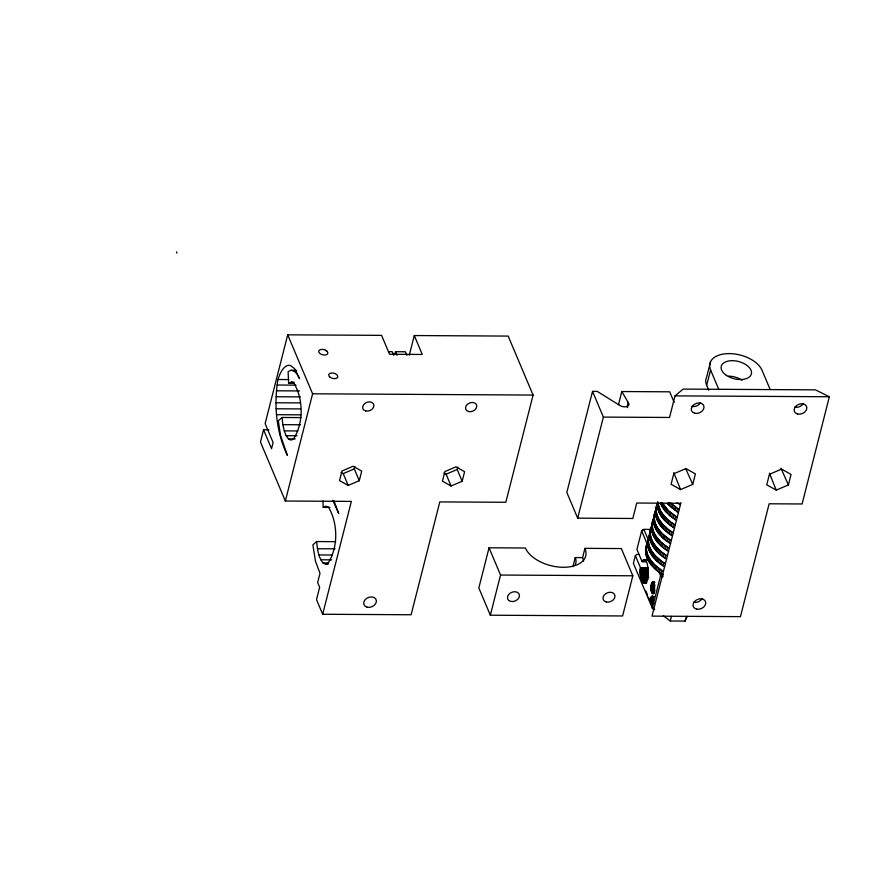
<?xml version="1.0" encoding="UTF-8"?>
<svg xmlns="http://www.w3.org/2000/svg" width="873" height="873" viewBox="0 0 873 873"><rect width="100%" height="100%" fill="white"/><g stroke="black" fill="none" stroke-linecap="round" stroke-linejoin="round"><path stroke-width="1.31" d="M650.811 587.976C655.383 566.108 655.59 609.038 650.811 587.976L654.619 587.998M301.087 417.6L282.034 417.49L278.291 420.808L280.528 435.409L287.381 455.368C276.108 431.884 273.784 404.996 277.941 379.504A46.793 15.267 -89.7 0 1 290.753 365.678L294.605 368.69L299.548 378.642L296.951 373.851L294.059 371.025L291.015 370.294L288.134 371.625L288.603 383.291L294.048 383.323M650.745 600.024C653.888 585.63 653.833 614.254 650.745 600.024L653.19 600.035M662.683 574.478C651.498 568.334 640.629 554.639 647.973 541.598M663.469 571.389C654.27 565.813 643.881 555.741 647.013 543.912M649.938 533.872C642.593 546.913 653.462 560.608 664.648 566.763M665.433 563.663C656.234 558.087 645.845 548.015 648.977 536.197M652.524 525.033C644.056 538.106 654.957 552.805 666.612 559.036M667.398 555.948C658.198 550.361 647.81 540.289 650.942 528.471M654.488 517.307C646.02 530.38 656.922 545.079 668.576 551.31M669.362 548.222C660.163 542.635 649.774 532.563 652.906 520.745M655.819 510.694C648.486 523.745 659.355 537.441 670.54 543.584M671.326 540.496C662.127 534.909 651.738 524.848 654.87 513.018M657.784 502.968C650.45 516.019 661.319 529.715 672.505 535.858M673.29 532.77C664.091 527.183 653.702 517.122 656.834 505.292M657.696 501.866C655.699 513.357 665.553 522.665 674.469 528.132M335.669 541.664L316.615 541.555L312.872 544.872L315.48 561.252L320.009 573.299L317.652 582.575L319.649 587.289L316.506 599.653L322.672 614.254L411.118 614.756L439.806 501.91L505.827 502.281L533.087 395.065L508.173 336.083L414.282 335.548L422.27 354.46L389.576 354.274L381.588 335.363L287.697 334.828L265.119 423.623L273.107 442.535L271.536 448.711L263.559 429.8L268.993 429.832M263.559 429.8L260.449 442.011L285.351 501.026L351.361 501.397L322.672 614.254M285.351 501.026L312.61 393.799L287.697 334.828M359.283 480.685L361.717 471.104L353.074 466.258L341.987 470.994L339.553 480.565L348.196 485.421L359.283 480.685L354.296 468.888L354.907 466.498M394.825 354.351L395.491 351.71L405.41 351.775L406.905 355.322M409.306 355.136L414.282 335.548M462.166 481.274L464.6 471.693L455.957 466.848L444.87 471.573L442.436 481.154L451.09 485.999L462.166 481.274L457.19 469.478L457.79 467.077M489.044 547.797L478.83 587.966L490.331 615.214L622.613 615.967L632.827 575.798L621.325 548.56L584.943 548.353A31.493 18.017 14.3 0 1 563.249 567.286A31.493 18.017 14.3 0 1 525.415 548.004L489.044 547.797L500.545 575.045L490.331 615.214M674.174 402.431L669.689 391.813L621.816 391.541L628.167 402.431A5.827 3.339 14.3 0 1 627.283 406.392A5.827 3.339 14.3 0 1 620.387 405.792L597.263 391.399L592.527 391.377L566.828 492.448L577.686 518.169L632.805 518.475L636.733 503.034L680.7 503.285M577.686 518.169L603.385 417.087L592.527 391.377M572.917 566.686L575.242 557.574L582.586 557.618A31.493 18.017 14.3 0 1 583.59 561.35M618.488 404.646L621.816 391.541M582.586 557.618L584.943 548.353M628.167 402.431L627.076 406.72A5.827 3.339 14.3 0 1 627.654 407.636M680.885 502.903L652.011 616.131L740.457 616.644L769.146 503.786L802.091 503.972L829.35 396.757L815.437 389.849L683.155 389.096L675.025 395.873L669.526 417.469L603.385 417.087M639.385 554.464L636.701 554.453L635.358 555.621L633.394 563.347L652.327 608.165L653.779 609.714L654.663 609.354L652.327 608.165L660.577 575.722L659.006 571.979M645.704 549.444L646.489 546.356M645.911 548.211L647.439 542.744M647.668 541.718L648.453 538.63M647.875 540.485L649.403 535.018M649.632 533.992L650.418 530.904M651.367 527.292L649.839 532.759M651.596 526.266L652.382 523.178M651.804 525.033L653.331 519.566M653.561 518.54L654.346 515.452M653.768 517.318L655.296 511.84M655.525 510.814L656.31 507.726M655.732 509.592L657.26 504.114M645.594 550.699L646.38 547.611M648.344 539.885L646.653 545.832M648.617 538.106L650.309 532.159M652.273 524.433L651.116 529.234L651.738 528.121M652.546 522.654L654.237 516.707M656.201 508.981L654.51 514.928M657.26 505.031L657.904 502.291M645.594 551.965L646.38 548.877M647.559 544.25L648.344 541.151M649.523 536.524L650.309 533.425M651.487 528.798L652.273 525.71M653.451 521.072L654.237 517.984M655.416 513.346L656.201 510.258M657.38 505.62L658.166 502.532C658.94 512.582 667.212 520.035 675.255 525.044M645.704 553.264L646.489 550.165M647.668 545.538L648.453 542.439M649.632 537.812L650.418 534.723M651.596 530.086L652.382 526.997M653.561 522.36L654.346 519.271M655.525 514.634L656.31 511.545M657.489 506.907L658.275 503.819M645.922 554.562L646.707 551.474M647.886 546.836L648.672 543.748M649.85 539.11L650.636 536.022M651.815 531.384L652.6 528.296M653.779 523.658L654.564 520.57M655.743 515.932L656.529 512.844M657.707 508.217L658.493 505.118M646.238 555.872L647.024 552.784M648.202 548.146L648.988 545.058M650.167 540.42L650.952 537.332M652.131 532.694L652.917 529.605M654.095 524.979L654.881 521.879M656.06 517.253L656.845 514.164M658.024 509.526L658.809 506.438M646.675 557.192L647.46 554.104M648.639 549.466L649.425 546.378M650.603 541.74L651.389 538.652M652.567 534.014L653.353 530.926M654.532 526.288L655.317 523.2M656.496 518.573L657.282 515.474M658.46 510.847L659.246 507.748M647.209 558.513L647.995 555.424M649.163 550.787L649.949 547.698M651.127 543.061L651.913 539.972M653.091 535.335L653.877 532.246M655.056 527.619L655.841 524.52M657.02 519.893L657.805 516.794M658.984 512.167L659.77 509.079M676.433 520.406L670.137 515.921L665.128 510.978L660.948 504.441L661.472 502.379M647.842 559.833L648.628 556.745M649.807 552.107L650.592 549.019M651.771 544.381L652.557 541.293M653.735 536.655L654.521 533.567M655.699 528.94L656.485 525.841M657.664 521.214L658.449 518.125M659.628 513.488L660.414 510.399M661.592 505.762L662.378 502.673L668.249 510.41L677.219 517.318M648.574 561.153L649.359 558.065M650.538 553.427L651.323 550.339M652.502 545.701L653.288 542.613M654.466 537.975L655.252 534.887M656.431 530.249L657.216 527.161M658.395 522.523L659.18 519.435M660.359 514.808L661.145 511.709M662.323 507.082L663.109 503.994M649.414 562.463L650.199 559.375M651.378 554.737L652.164 551.649M653.342 547.011L654.128 543.923M655.307 539.285L656.092 536.197M657.271 531.559L658.056 528.471M659.235 523.844L660.021 520.745M661.199 516.118L661.985 513.029M663.164 508.392L663.949 505.303M650.352 563.762L651.138 560.673M652.317 556.036L653.102 552.947M654.281 548.309L655.066 545.221M656.245 540.594L657.031 537.495M658.209 532.868L658.995 529.78M660.163 525.142L660.948 522.054M662.127 517.416L662.913 514.328M664.091 509.69L664.877 506.602M651.378 565.049L652.164 561.961M653.342 557.323L654.128 554.235M655.307 549.597L656.092 546.509M657.271 541.882L658.056 538.783M659.235 534.156L660.021 531.057M661.199 526.43L661.985 523.342M663.164 518.704L663.949 515.616M665.128 510.978L665.913 507.89M652.502 566.326L653.288 563.227M654.466 558.6L655.252 555.512M656.431 550.874L657.216 547.786M658.395 543.148L659.18 540.06M660.359 535.422L661.145 532.334M662.323 527.696L663.109 524.608M664.288 519.97L665.073 516.881M666.252 512.244L667.037 509.155M678.397 512.68L668.216 504.518L668.74 502.466M653.713 567.57L654.499 564.482M655.678 559.844L656.463 556.756M657.642 552.118L658.428 549.03M659.606 544.403L660.392 541.304M661.57 536.677L662.356 533.578M663.535 528.951L664.32 525.862M665.499 521.225L666.285 518.136M667.463 513.499L668.249 510.41M669.427 505.773L670.213 502.684L679.183 509.592M655.012 568.803L655.798 565.704M656.976 561.077L657.762 557.989M658.94 553.351L659.726 550.263M660.905 545.625L661.69 542.537M662.869 537.899L663.655 534.811M664.833 530.173L665.619 527.085M666.797 522.447L667.583 519.359M668.762 514.721L669.547 511.633M670.726 507.006L671.512 503.907M656.387 570.004L657.173 566.915M658.351 562.277L659.137 559.189M660.315 554.551L661.101 551.463M662.28 546.825L663.065 543.737M664.244 539.099L665.03 536.011M666.208 531.373L666.994 528.285M668.172 523.647L668.958 520.559M670.137 515.921L670.922 512.833M672.101 508.206L672.887 505.107M710.546 361.728L706.617 377.18A27.216 15.572 14.3 0 0 706.661 385.419L708.69 390.231M657.849 571.171L658.635 568.083M659.813 563.445L660.599 560.357M661.778 555.719L662.563 552.631M663.742 547.993L664.528 544.905M665.706 540.278L666.492 537.179M667.67 532.552L668.456 529.453M669.635 524.826L670.42 521.738M671.599 517.1L672.385 514.011M673.563 509.374L674.349 506.285M706.661 385.419L710.589 369.966A27.216 15.572 14.3 0 1 729.337 353.598A27.216 15.572 14.3 0 1 762.031 370.261L770.161 389.511M659.388 572.317L660.174 569.218M661.352 564.591L662.138 561.492M663.316 556.865L664.102 553.777M665.281 549.139L666.066 546.051M667.245 541.413L668.031 538.325M669.209 533.687L669.995 530.598M671.173 525.961L671.959 522.872M673.138 518.235L673.923 515.146M675.102 510.509L675.888 507.42M661.003 573.419L661.789 570.331M662.967 565.693L663.753 562.605M664.931 557.967L665.717 554.879M666.896 550.241L667.681 547.153M668.86 542.515L669.646 539.427M670.824 534.789L671.61 531.701M672.788 527.063L673.574 523.975M674.753 519.348L675.538 516.249M676.717 511.622L677.503 508.523M692.726 484.395L695.399 473.886L685.916 468.572L673.76 473.766L671.086 484.275L680.569 489.589L692.726 484.395L685.818 468.866M687.367 616.403L685.119 621.096L670.268 621.009L671.446 616.382M685.119 621.096L686.298 616.458M788.384 484.941L791.058 474.443L781.575 469.117L769.419 474.312L766.745 484.821L776.228 490.135L788.384 484.941L780.953 468.212M656.474 507.202L656.998 506.067M635.358 555.621L640.487 567.756C638.152 572.59 643.161 590.519 647.133 578.537C648.388 575.187 649.021 554.77 642.059 561.579L646.064 561.601L642.059 561.579L636.93 549.444L641.644 530.904L643.881 529.365L651.945 529.409M653.08 521.508L654.444 519.326M649.152 536.96L649.774 535.847M655.667 512.68L656.409 511.6M648.595 540.485L649.337 539.416M647.821 543.573L648.552 542.504M341.059 472.413L343.22 473.624L354.296 468.888M443.942 473.002L446.103 474.214L457.19 469.478M288.603 383.291L291.407 382.123L294.136 382.145M322.934 500.873L323.196 507.355L326 506.198L328.466 507.18C338.146 523.364 338.364 547.393 327.953 563.347L325.476 564.144L323.021 562.932C318.11 557.007 317.456 548.91 316.615 541.555M648.246 568.683L640.389 568.858L648.213 569.131M648.17 569.796L640.313 569.971L648.148 570.255M648.126 570.931L640.28 571.106L648.126 571.389M648.126 572.066L640.291 572.241L648.137 572.524M648.159 573.201L640.324 573.375L648.181 573.648M648.224 574.314L640.4 574.478L648.257 574.75M648.323 575.394L640.509 575.569L648.377 575.82M648.464 576.453L640.651 576.606L648.53 576.857M648.628 577.457L640.826 577.599L648.704 577.839M647.526 578.428L641.033 578.537L647.602 578.723M647.755 579.301L641.262 579.41L647.842 579.585M646.718 580.13L641.524 580.196L646.795 580.327M647.002 580.851L641.819 580.916L647.079 581.025M646.009 581.494L642.124 581.538L646.075 581.614M646.336 560.968L642.386 561.001L646.271 561.077M646.336 582.04L642.452 582.062L646.402 582.127M646.675 560.499L642.724 560.521L646.609 560.586M646.675 582.477L642.79 582.487L646.74 582.553M647.035 560.128L643.074 560.139L646.958 560.193M646.075 559.866L643.434 559.866L646.02 559.899M388.463 351.677L392.184 351.699L393.701 355.3M291.015 370.294L296.46 370.316M294.059 371.025L296.776 371.036M277.941 379.504L288.745 379.559M277.123 385.026L296.034 385.135M276.534 390.798L299.494 390.929M312.61 393.799L533.087 395.065M675.025 395.873L829.35 396.757M276.174 396.746L300.487 396.888M276.043 402.769L300.367 402.9M276.152 408.782L300.476 408.913M276.501 414.697L300.825 414.828M282.034 417.49L282.863 424.649L300.552 424.758M282.863 424.649L284.271 430.88L297.879 430.956M284.271 430.88L286.169 435.725L297.06 435.791M286.169 435.725L288.428 438.868L295.238 438.912M323.196 507.355L329.994 507.399M317.445 548.724L335.134 548.822M318.863 554.944L332.46 555.021M320.762 559.789L331.642 559.855M323.021 562.932L328.455 562.965M325.476 564.144L328.193 564.165M648.508 567.799L640.487 567.756L648.301 568.028M500.545 575.045L632.827 575.798M652.306 582.127L654.837 582.149M652.055 582.367L654.586 582.378M651.815 582.706L654.357 582.717M651.596 583.142L654.128 583.153M651.4 583.666L653.932 583.677M651.225 584.266L653.757 584.277M651.072 584.921L654.881 584.943M650.963 585.641L654.761 585.663M650.876 586.405L654.685 586.427M650.832 587.18L654.63 587.202M650.832 588.773L654.641 588.795M650.898 589.548L654.695 589.57M650.985 590.29L654.794 590.312M651.105 590.977L654.914 590.999M651.258 591.621L653.801 591.632M651.444 592.178L653.975 592.2M651.64 592.669L654.183 592.68M651.869 593.062L654.401 593.073M651.509 596.445L653.964 596.455M651.323 596.75L653.779 596.772M651.16 597.154L653.615 597.165M651.018 597.634L653.462 597.645M650.898 598.169L653.353 598.191M650.822 598.758L653.266 598.78M650.767 599.38L653.211 599.402M650.756 600.668L653.211 600.679M650.811 601.29L653.266 601.301M650.898 601.868L653.342 601.89M651.007 602.403L653.462 602.425M651.149 602.872L653.593 602.883M651.313 603.265L653.768 603.276M651.498 603.559L653.942 603.581M291.407 382.123L293.874 383.116C303.629 399.277 303.651 423.383 293.372 439.283L290.884 440.079L288.428 438.868M325.542 350.226L327.222 351.503A4.66 2.674 14.3 0 1 324.079 355.027A4.66 2.674 14.3 0 1 318.765 351.001A4.66 2.674 14.3 0 1 325.542 350.226L327.222 351.503M680.362 504.954L677.066 502.793M663.327 615.738L670.268 621.009M667.092 503.252L668.216 504.518M332.831 500.316L338.702 513.52L333.933 500.873M710.589 369.966L718.719 389.216M648.606 540.573L643.881 529.365L641.644 530.904L647.428 544.599M645.889 591.043L647.46 594.775M648.519 597.274L650.09 601.006M652.196 605.982L653.779 609.714M395.491 351.71L397.008 355.311M446.103 474.214L451.09 485.999M343.22 473.624L348.196 485.421M176.488 251.904L176.99 253.083M660.425 503.121L660.948 504.441M769.419 473.133L776.228 490.135M673.76 472.588L680.569 489.589M702.176 598.583A6.613 4.976 -22.9 0 1 693.577 602.25M728.398 376.121A15.55 8.894 14.3 0 1 742.137 380.224M700.441 402.748A6.613 4.976 -22.9 0 1 691.853 406.414M803.28 403.522A6.613 4.976 -22.9 0 1 794.692 407.189M575.242 557.574A23.713 13.564 14.3 0 1 575.274 564.755M662.814 574.183L660.577 575.722L662.913 576.911L662.814 574.183M645.736 582.815L643.139 582.815L645.78 582.848M646.096 583.044L643.51 583.033L646.14 583.066M367.129 607.204A6.613 4.976 -22.9 0 0 376.416 600.82A6.613 4.976 -22.9 0 0 366.562 598.409A6.613 4.976 -22.9 0 0 367.129 607.204M330.016 377.191A4.66 2.674 14.3 0 0 337.644 377.234A4.66 2.674 14.3 0 0 332.035 372.967A4.66 2.674 14.3 0 0 330.016 377.191M468.583 411.554A5.827 4.387 -22.9 0 0 476.778 405.923A5.827 4.387 -22.9 0 0 468.081 403.784A5.827 4.387 -22.9 0 0 468.583 411.554M365.7 410.965A5.827 4.387 -22.9 0 0 373.895 405.334A5.827 4.387 -22.9 0 0 365.198 403.195A5.827 4.387 -22.9 0 0 365.7 410.965M696.468 609.092A6.613 4.976 -22.9 0 0 705.755 602.697A6.613 4.976 -22.9 0 0 695.901 600.286A6.613 4.976 -22.9 0 0 696.468 609.092M725.572 374.757A15.55 8.894 14.3 0 0 751.031 374.899A15.55 8.894 14.3 0 0 732.327 360.68A15.55 8.894 14.3 0 0 725.572 374.757M694.744 413.256A6.613 4.976 -22.9 0 0 704.031 406.873A6.613 4.976 -22.9 0 0 694.177 404.45A6.613 4.976 -22.9 0 0 694.744 413.256M797.584 414.031A6.613 4.976 -22.9 0 0 806.87 407.636A6.613 4.976 -22.9 0 0 797.016 405.225A6.613 4.976 -22.9 0 0 797.584 414.031M606.255 601.966A6.22 4.681 -22.9 0 0 614.996 595.953A6.22 4.681 -22.9 0 0 605.72 593.673A6.22 4.681 -22.9 0 0 606.255 601.966M510.716 601.421A6.22 4.681 -22.9 0 0 519.457 595.397A6.22 4.681 -22.9 0 0 510.181 593.127A6.22 4.681 -22.9 0 0 510.716 601.421"/></g></svg>
